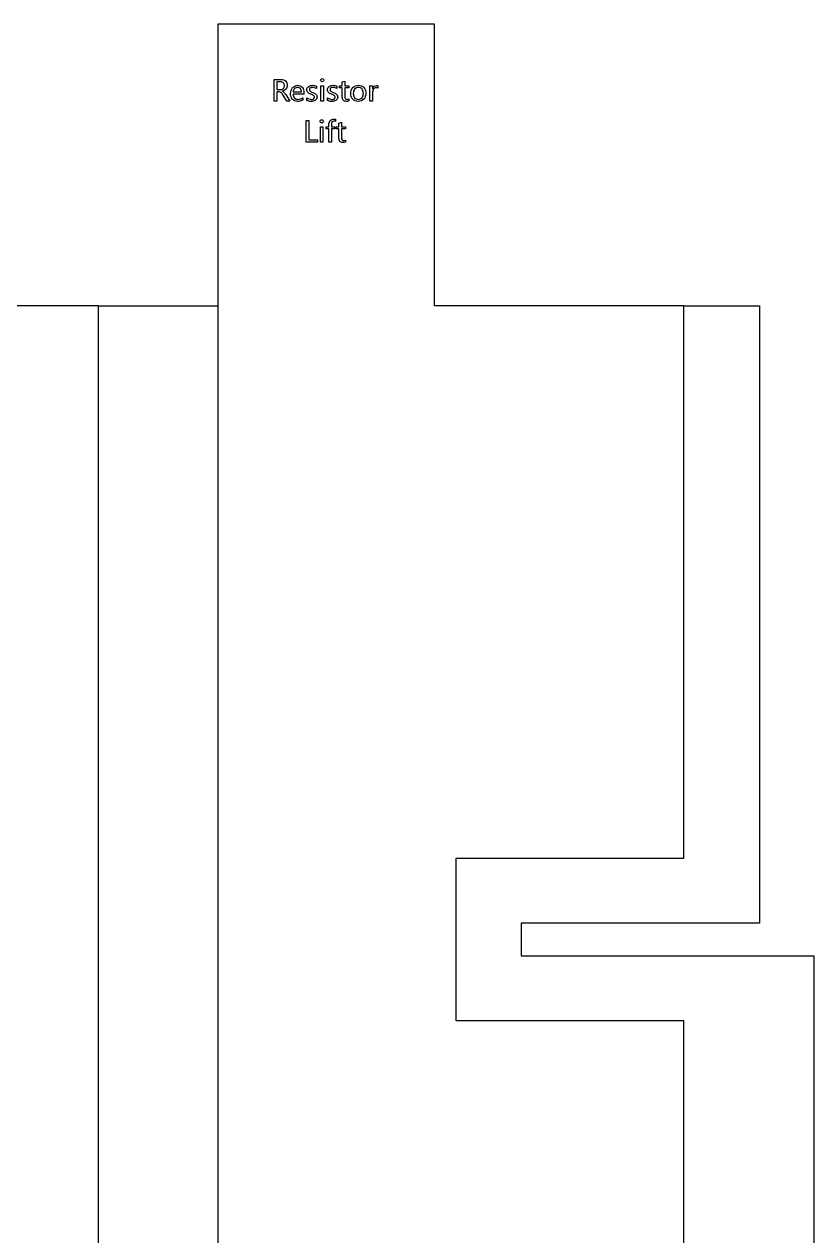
# Model space of a CAD drawing. Header units: millimetres. Extents: x 6 to 20.8, y 5.4 to 14.8.
# Drawn here: x 9.66 to 13.3, y 9.14 to 14.73 of the extents above; entities that cross this region are included whole.
import ezdxf

# ---------------------------------------------------------------- set-up
doc = ezdxf.new("R2010")
doc.units = ezdxf.units.MM
doc.layers.add('CUT', color=1, linetype='Continuous')
doc.layers.add('RASTER', color=82, linetype='Continuous')

msp = doc.modelspace()

# ---------------------------------------------------------------- linework, layer by layer
at = {"layer": 'CUT', "linetype": 'Continuous', "lineweight": 25}
for p, q in [((10.5508, 14.7314), (10.5508, 13.4314)), ((11.5508, 14.7314), (10.5508, 14.7314)), ((11.5508, 13.4314), (11.5508, 14.7314)), ((10.0008, 13.4314), (9.5508, 13.4314)), ((10.0008, 13.4314), (10.5508, 13.4314)), ((12.7008, 13.4314), (11.5508, 13.4314)), ((12.7008, 13.4314), (13.0508, 13.4314)), ((13.0508, 13.4314), (13.0508, 10.5814)), ((13.0508, 10.5814), (11.9508, 10.5814)), ((11.9508, 10.5814), (11.9508, 10.4314)), ((11.9508, 10.4314), (13.3008, 10.4314)), ((13.3008, 10.4314), (13.3008, 8.4314))]:
    msp.add_line(p, q, dxfattribs=at)
at = {"layer": 'RASTER', "linetype": 'Continuous', "lineweight": 25}
for p, q in [((10.8115, 14.4763), (10.8414, 14.4763)), ((10.8115, 14.3763), (10.8115, 14.4763)), ((10.8393, 14.4657), (10.8232, 14.4657)), ((10.8232, 14.4657), (10.8232, 14.4295)), ((10.8232, 14.4295), (10.8391, 14.4295)), ((11.0059, 14.4462), (11.0059, 14.4346)), ((11.0267, 14.3763), (11.0267, 14.4477)), ((11.0267, 14.4477), (11.0381, 14.4477)), ((11.0381, 14.4477), (11.0381, 14.3763)), ((11.101, 14.4462), (11.101, 14.4346)), ((11.1133, 14.4477), (11.1256, 14.4477)), ((11.1133, 14.438), (11.1133, 14.4477)), ((11.1256, 14.438), (11.1133, 14.438)), ((11.1256, 14.4652), (11.137, 14.4689)), ((11.1256, 14.4477), (11.1256, 14.4652)), ((11.1256, 14.3957), (11.1256, 14.438)), ((11.137, 14.4689), (11.137, 14.4477)), ((11.137, 14.4477), (11.155, 14.4477)), ((11.137, 14.438), (11.137, 14.3977)), ((11.155, 14.438), (11.137, 14.438)), ((11.155, 14.4477), (11.155, 14.438)), ((11.2529, 14.4477), (11.2643, 14.4477)), ((11.2529, 14.3763), (11.2529, 14.4477)), ((11.2643, 14.4477), (11.2643, 14.433)), ((11.2901, 14.448), (11.2901, 14.4362)), ((10.8232, 14.3763), (10.8115, 14.3763)), ((10.8232, 14.4189), (10.8232, 14.3763)), ((10.8328, 14.4189), (10.8232, 14.4189)), ((10.8692, 14.3763), (10.8525, 14.4044)), ((10.8644, 14.4064), (10.8832, 14.3763)), ((10.8832, 14.3763), (10.8692, 14.3763)), ((10.9488, 14.4092), (10.8984, 14.4092)), ((10.8985, 14.4189), (10.9371, 14.4189)), ((10.9439, 14.3922), (10.9439, 14.3815)), ((10.9488, 14.4152), (10.9488, 14.4092)), ((10.9618, 14.3789), (10.9618, 14.3912)), ((11.0381, 14.3763), (11.0267, 14.3763)), ((11.057, 14.3789), (11.057, 14.3912)), ((11.155, 14.3868), (11.155, 14.377)), ((11.2643, 14.3763), (11.2529, 14.3763)), ((11.2643, 14.4127), (11.2643, 14.3763)), ((10.959, 14.2864), (10.9707, 14.2864)), ((10.959, 14.1864), (10.959, 14.2864)), ((10.9707, 14.2864), (10.9707, 14.197)), ((11.0636, 14.2578), (11.0636, 14.2694)), ((11.075, 14.2688), (11.075, 14.2578)), ((11.0946, 14.2924), (11.0946, 14.282)), ((11.1103, 14.2752), (11.1217, 14.2789)), ((11.1103, 14.2578), (11.1103, 14.2752)), ((11.1217, 14.2789), (11.1217, 14.2578)), ((11.0247, 14.1864), (11.0247, 14.2578)), ((11.0247, 14.2578), (11.0362, 14.2578)), ((11.0362, 14.2578), (11.0362, 14.1864)), ((11.0514, 14.2578), (11.0636, 14.2578)), ((11.0514, 14.248), (11.0514, 14.2578)), ((11.0636, 14.248), (11.0514, 14.248)), ((11.0636, 14.1864), (11.0636, 14.248)), ((11.075, 14.2578), (11.0917, 14.2578)), ((11.075, 14.248), (11.075, 14.1864)), ((11.0917, 14.248), (11.075, 14.248)), ((11.0917, 14.2578), (11.0917, 14.248)), ((11.098, 14.2578), (11.1103, 14.2578)), ((11.098, 14.248), (11.098, 14.2578)), ((11.1103, 14.248), (11.098, 14.248)), ((11.1103, 14.2058), (11.1103, 14.248)), ((11.1217, 14.2578), (11.1397, 14.2578)), ((11.1217, 14.248), (11.1217, 14.2078)), ((11.1397, 14.248), (11.1217, 14.248)), ((11.1397, 14.2578), (11.1397, 14.248)), ((11.0109, 14.1864), (10.959, 14.1864)), ((10.9707, 14.197), (11.0109, 14.197)), ((11.0109, 14.197), (11.0109, 14.1864)), ((11.0362, 14.1864), (11.0247, 14.1864)), ((11.075, 14.1864), (11.0636, 14.1864)), ((11.1397, 14.1968), (11.1397, 14.1871)), ((10.0008, 8.5228), (10.0008, 13.4314)), ((10.0008, 13.4314), (10.5508, 13.4314)), ((10.5508, 13.4314), (10.5508, 8.0314)), ((12.7008, 10.8814), (12.7008, 13.4314)), ((12.7008, 13.4314), (13.0508, 13.4314)), ((13.0508, 13.4314), (13.0508, 10.5814)), ((11.6508, 10.8814), (12.7008, 10.8814)), ((11.6508, 10.1314), (11.6508, 10.8814)), ((13.0508, 10.5814), (11.9508, 10.5814)), ((11.9508, 10.5814), (11.9508, 10.4314)), ((11.9508, 10.4314), (13.3008, 10.4314)), ((13.3008, 10.4314), (13.3008, 8.4314)), ((12.7008, 10.1314), (11.6508, 10.1314)), ((12.7008, 5.7314), (12.7008, 10.1314))]:
    msp.add_line(p, q, dxfattribs=at)
for points in [[(10.8391, 14.4295), (10.8419, 14.4296), (10.8446, 14.43), (10.8472, 14.4308)], [(10.8543, 14.4612), (10.8497, 14.4641), (10.8447, 14.4655), (10.8393, 14.4657)], [(10.8414, 14.4763), (10.8454, 14.4762), (10.8495, 14.4757), (10.8535, 14.4747)], [(10.8472, 14.4308), (10.8496, 14.4317), (10.8517, 14.433), (10.8537, 14.4346)], [(10.8535, 14.4747), (10.8569, 14.4735), (10.8601, 14.4719), (10.8631, 14.4697)], [(10.8537, 14.4346), (10.8554, 14.4364), (10.8569, 14.4384), (10.8579, 14.4407)], [(10.8595, 14.4487), (10.8591, 14.4535), (10.8575, 14.4577), (10.8543, 14.4612)], [(10.8579, 14.4407), (10.8589, 14.4433), (10.8594, 14.446), (10.8595, 14.4487)], [(10.8657, 14.4323), (10.8636, 14.4301), (10.8613, 14.4282), (10.8587, 14.4265)], [(10.8631, 14.4697), (10.8657, 14.4673), (10.8678, 14.4645), (10.8695, 14.4614)], [(10.8702, 14.4401), (10.869, 14.4373), (10.8676, 14.4347), (10.8657, 14.4323)], [(10.8695, 14.4614), (10.8709, 14.4576), (10.8716, 14.4537), (10.8718, 14.4497)], [(10.8718, 14.4497), (10.8716, 14.4464), (10.8711, 14.4432), (10.8702, 14.4401)], [(10.8865, 14.4118), (10.8871, 14.4217), (10.8902, 14.4308), (10.896, 14.4389)], [(10.896, 14.4389), (10.9026, 14.445), (10.9105, 14.4485), (10.9195, 14.4494)], [(10.9055, 14.434), (10.9019, 14.4295), (10.8996, 14.4245), (10.8985, 14.4189)], [(10.9192, 14.4398), (10.9141, 14.4393), (10.9095, 14.4374), (10.9055, 14.434)], [(10.9323, 14.4343), (10.9286, 14.4376), (10.9242, 14.4394), (10.9192, 14.4398)], [(10.9195, 14.4494), (10.9277, 14.4488), (10.935, 14.4459), (10.9411, 14.4403)], [(10.9371, 14.4189), (10.9368, 14.4244), (10.9353, 14.4296), (10.9323, 14.4343)], [(10.9411, 14.4403), (10.946, 14.4327), (10.9484, 14.4243), (10.9488, 14.4152)], [(10.9619, 14.4288), (10.9621, 14.4319), (10.9628, 14.4349), (10.9642, 14.4377)], [(10.9631, 14.4216), (10.9624, 14.4239), (10.962, 14.4263), (10.9619, 14.4288)], [(10.9642, 14.4377), (10.9659, 14.4402), (10.968, 14.4423), (10.9704, 14.4441)], [(10.9704, 14.4441), (10.9731, 14.4458), (10.976, 14.4471), (10.9791, 14.4481)], [(10.9746, 14.4338), (10.9741, 14.4325), (10.9737, 14.4312), (10.9736, 14.4297)], [(10.9736, 14.4297), (10.9737, 14.4281), (10.974, 14.4266), (10.9746, 14.4251)], [(10.9775, 14.437), (10.9764, 14.4361), (10.9754, 14.435), (10.9746, 14.4338)], [(10.9819, 14.4391), (10.9804, 14.4386), (10.9789, 14.4379), (10.9775, 14.437)], [(10.9791, 14.4481), (10.9825, 14.4489), (10.9858, 14.4493), (10.9893, 14.4494)], [(10.9877, 14.4398), (10.9858, 14.4397), (10.9838, 14.4395), (10.9819, 14.4391)], [(11.0059, 14.4346), (11.0002, 14.4377), (10.9942, 14.4394), (10.9877, 14.4398)], [(10.9893, 14.4494), (10.995, 14.4492), (11.0005, 14.4482), (11.0059, 14.4462)], [(11.0252, 14.4733), (11.0253, 14.4753), (11.0261, 14.477), (11.0273, 14.4786)], [(11.0273, 14.468), (11.0261, 14.4695), (11.0253, 14.4713), (11.0252, 14.4733)], [(11.0273, 14.4786), (11.0289, 14.4798), (11.0306, 14.4806), (11.0326, 14.4807)], [(11.0326, 14.4659), (11.0306, 14.466), (11.0289, 14.4667), (11.0273, 14.468)], [(11.0326, 14.4807), (11.0346, 14.4806), (11.0363, 14.4798), (11.0379, 14.4786)], [(11.0379, 14.468), (11.0363, 14.4668), (11.0346, 14.466), (11.0326, 14.4659)], [(11.0379, 14.4786), (11.0392, 14.4771), (11.0399, 14.4753), (11.0401, 14.4733)], [(11.0401, 14.4733), (11.0399, 14.4713), (11.0392, 14.4695), (11.0379, 14.468)], [(11.0571, 14.4288), (11.0573, 14.4319), (11.058, 14.4349), (11.0594, 14.4377)], [(11.0583, 14.4216), (11.0576, 14.4239), (11.0572, 14.4263), (11.0571, 14.4288)], [(11.0594, 14.4377), (11.0611, 14.4402), (11.0631, 14.4423), (11.0655, 14.4441)], [(11.0655, 14.4441), (11.0683, 14.4458), (11.0712, 14.4471), (11.0743, 14.4481)], [(11.0698, 14.4338), (11.0692, 14.4325), (11.0689, 14.4312), (11.0688, 14.4297)], [(11.0688, 14.4297), (11.0689, 14.4281), (11.0692, 14.4266), (11.0698, 14.4251)], [(11.0727, 14.437), (11.0716, 14.4361), (11.0706, 14.435), (11.0698, 14.4338)], [(11.0771, 14.4391), (11.0756, 14.4386), (11.0741, 14.4379), (11.0727, 14.437)], [(11.0743, 14.4481), (11.0776, 14.4489), (11.081, 14.4493), (11.0844, 14.4494)], [(11.0829, 14.4398), (11.081, 14.4397), (11.079, 14.4395), (11.0771, 14.4391)], [(11.101, 14.4346), (11.0954, 14.4377), (11.0893, 14.4394), (11.0829, 14.4398)], [(11.0844, 14.4494), (11.0901, 14.4492), (11.0957, 14.4482), (11.101, 14.4462)], [(11.1643, 14.4112), (11.1648, 14.4216), (11.168, 14.431), (11.1741, 14.4393)], [(11.1741, 14.4393), (11.1819, 14.4455), (11.1908, 14.4488), (11.2007, 14.4494)], [(11.1824, 14.4323), (11.1784, 14.426), (11.1763, 14.4191), (11.176, 14.4116)], [(11.1999, 14.4398), (11.1932, 14.4393), (11.1874, 14.4368), (11.1824, 14.4323)], [(11.2169, 14.4325), (11.2121, 14.437), (11.2064, 14.4393), (11.1999, 14.4398)], [(11.2007, 14.4494), (11.2101, 14.4488), (11.2184, 14.4456), (11.2256, 14.4396)], [(11.2229, 14.4119), (11.2226, 14.4193), (11.2207, 14.4262), (11.2169, 14.4325)], [(11.2256, 14.4396), (11.2313, 14.4314), (11.2341, 14.4223), (11.2346, 14.4123)], [(11.2692, 14.4316), (11.2661, 14.4257), (11.2645, 14.4194), (11.2643, 14.4127)], [(11.2646, 14.433), (11.2662, 14.4375), (11.2687, 14.4414), (11.272, 14.4448)], [(11.2814, 14.4385), (11.2765, 14.4378), (11.2724, 14.4354), (11.2692, 14.4316)], [(11.272, 14.4448), (11.2754, 14.4472), (11.2791, 14.4486), (11.2833, 14.449)], [(11.2901, 14.4362), (11.2874, 14.4377), (11.2845, 14.4384), (11.2814, 14.4385)], [(11.2833, 14.449), (11.2856, 14.449), (11.2879, 14.4487), (11.2901, 14.448)], [(10.8387, 14.4181), (10.8368, 14.4186), (10.8348, 14.4188), (10.8328, 14.4189)], [(10.8436, 14.4155), (10.8421, 14.4166), (10.8405, 14.4174), (10.8387, 14.4181)], [(10.848, 14.411), (10.8467, 14.4127), (10.8452, 14.4142), (10.8436, 14.4155)], [(10.8525, 14.4044), (10.8511, 14.4067), (10.8496, 14.4089), (10.848, 14.411)], [(10.8587, 14.4265), (10.8558, 14.4249), (10.8528, 14.4237), (10.8496, 14.4228)], [(10.8496, 14.4225), (10.8511, 14.4218), (10.8526, 14.4209), (10.8539, 14.42)], [(10.8539, 14.42), (10.8552, 14.4189), (10.8564, 14.4178), (10.8575, 14.4166)], [(10.8575, 14.4166), (10.8586, 14.4151), (10.8597, 14.4137), (10.8608, 14.4121)], [(10.8608, 14.4121), (10.862, 14.4102), (10.8632, 14.4083), (10.8644, 14.4064)], [(10.8952, 14.3844), (10.8897, 14.3926), (10.887, 14.4018), (10.8865, 14.4118)], [(10.919, 14.3747), (10.9099, 14.3753), (10.902, 14.3785), (10.8952, 14.3844)], [(10.8984, 14.4092), (10.8988, 14.4024), (10.9009, 14.3963), (10.9048, 14.3908)], [(10.9048, 14.3908), (10.9097, 14.3868), (10.9154, 14.3847), (10.9217, 14.3843)], [(10.9439, 14.3815), (10.9361, 14.3772), (10.9278, 14.375), (10.919, 14.3747)], [(10.9217, 14.3843), (10.9298, 14.385), (10.9371, 14.3877), (10.9439, 14.3922)], [(10.9618, 14.3912), (10.9681, 14.3872), (10.9749, 14.3849), (10.9824, 14.3843)], [(10.9809, 14.3747), (10.9743, 14.3749), (10.9679, 14.3763), (10.9618, 14.3789)], [(10.9668, 14.4161), (10.9653, 14.4178), (10.9641, 14.4196), (10.9631, 14.4216)], [(10.9728, 14.4118), (10.9706, 14.413), (10.9686, 14.4145), (10.9668, 14.4161)], [(10.9811, 14.408), (10.9783, 14.4091), (10.9755, 14.4104), (10.9728, 14.4118)], [(10.9746, 14.4251), (10.9755, 14.4238), (10.9764, 14.4227), (10.9776, 14.4217)], [(10.9776, 14.4217), (10.9791, 14.4207), (10.9807, 14.4198), (10.9824, 14.4191)], [(10.9916, 14.3759), (10.988, 14.3752), (10.9845, 14.3748), (10.9809, 14.3747)], [(10.9875, 14.4054), (10.9854, 14.4063), (10.9832, 14.4072), (10.9811, 14.408)], [(10.9824, 14.4191), (10.9845, 14.4182), (10.9866, 14.4173), (10.9887, 14.4165)], [(10.9926, 14.4027), (10.991, 14.4038), (10.9893, 14.4047), (10.9875, 14.4054)], [(10.9887, 14.4165), (10.9916, 14.4154), (10.9944, 14.4141), (10.9972, 14.4128)], [(11.0006, 14.3797), (10.9977, 14.3781), (10.9947, 14.3768), (10.9916, 14.3759)], [(10.9961, 14.3992), (10.9951, 14.4005), (10.994, 14.4017), (10.9926, 14.4027)], [(10.9974, 14.3943), (10.9973, 14.396), (10.9969, 14.3977), (10.9961, 14.3992)], [(10.9972, 14.4128), (10.9995, 14.4115), (11.0016, 14.4101), (11.0036, 14.4084)], [(11.0068, 14.3862), (11.0051, 14.3837), (11.003, 14.3816), (11.0006, 14.3797)], [(11.0036, 14.4084), (11.0053, 14.4068), (11.0066, 14.405), (11.0077, 14.4029)], [(11.0091, 14.3954), (11.009, 14.3922), (11.0082, 14.3891), (11.0068, 14.3862)], [(11.0077, 14.4029), (11.0086, 14.4005), (11.009, 14.398), (11.0091, 14.3954)], [(11.057, 14.3912), (11.0633, 14.3872), (11.0701, 14.3849), (11.0775, 14.3843)], [(11.0761, 14.3747), (11.0694, 14.3749), (11.0631, 14.3763), (11.057, 14.3789)], [(11.062, 14.4161), (11.0605, 14.4178), (11.0593, 14.4196), (11.0583, 14.4216)], [(11.068, 14.4118), (11.0658, 14.413), (11.0638, 14.4145), (11.062, 14.4161)], [(11.0763, 14.408), (11.0735, 14.4091), (11.0707, 14.4104), (11.068, 14.4118)], [(11.0698, 14.4251), (11.0706, 14.4238), (11.0716, 14.4227), (11.0728, 14.4217)], [(11.0728, 14.4217), (11.0743, 14.4207), (11.0759, 14.4198), (11.0775, 14.4191)], [(11.0867, 14.3759), (11.0832, 14.3752), (11.0797, 14.3748), (11.0761, 14.3747)], [(11.0827, 14.4054), (11.0805, 14.4063), (11.0784, 14.4072), (11.0763, 14.408)], [(11.0775, 14.4191), (11.0796, 14.4182), (11.0818, 14.4173), (11.0839, 14.4165)], [(11.0878, 14.4027), (11.0862, 14.4038), (11.0845, 14.4047), (11.0827, 14.4054)], [(11.0839, 14.4165), (11.0868, 14.4154), (11.0896, 14.4141), (11.0924, 14.4128)], [(11.0957, 14.3797), (11.0929, 14.3781), (11.0899, 14.3768), (11.0867, 14.3759)], [(11.0913, 14.3992), (11.0903, 14.4005), (11.0892, 14.4017), (11.0878, 14.4027)], [(11.0926, 14.3943), (11.0925, 14.396), (11.0921, 14.3977), (11.0913, 14.3992)], [(11.0924, 14.4128), (11.0947, 14.4115), (11.0968, 14.4101), (11.0988, 14.4084)], [(11.102, 14.3862), (11.1003, 14.3837), (11.0982, 14.3816), (11.0957, 14.3797)], [(11.0988, 14.4084), (11.1005, 14.4068), (11.1018, 14.405), (11.1029, 14.4029)], [(11.1043, 14.3954), (11.1042, 14.3922), (11.1034, 14.3891), (11.102, 14.3862)], [(11.1029, 14.4029), (11.1038, 14.4005), (11.1042, 14.398), (11.1043, 14.3954)], [(11.137, 14.3977), (11.1371, 14.3941), (11.1378, 14.3907), (11.1395, 14.3875)], [(11.1395, 14.3875), (11.1418, 14.3855), (11.1445, 14.3845), (11.1476, 14.3844)], [(11.155, 14.377), (11.1516, 14.3756), (11.148, 14.3749), (11.1443, 14.3748)], [(11.1476, 14.3844), (11.1502, 14.3846), (11.1527, 14.3854), (11.155, 14.3868)], [(11.1737, 14.3847), (11.1679, 14.3925), (11.1649, 14.4014), (11.1643, 14.4112)], [(11.199, 14.3747), (11.1895, 14.3753), (11.1811, 14.3786), (11.1737, 14.3847)], [(11.176, 14.4116), (11.1764, 14.4043), (11.1784, 14.3976), (11.1825, 14.3916)], [(11.1825, 14.3916), (11.1874, 14.3872), (11.1932, 14.3848), (11.1999, 14.3843)], [(11.2249, 14.3849), (11.2174, 14.3787), (11.2088, 14.3753), (11.199, 14.3747)], [(11.1999, 14.3843), (11.2064, 14.3847), (11.2121, 14.3871), (11.2169, 14.3915)], [(11.2169, 14.3915), (11.2207, 14.3977), (11.2226, 14.4045), (11.2229, 14.4119)], [(11.2346, 14.4123), (11.234, 14.4022), (11.2309, 14.3931), (11.2249, 14.3849)], [(11.0232, 14.2833), (11.0234, 14.2853), (11.0241, 14.2871), (11.0253, 14.2886)], [(11.0253, 14.278), (11.0241, 14.2795), (11.0233, 14.2813), (11.0232, 14.2833)], [(11.0253, 14.2886), (11.0269, 14.2899), (11.0286, 14.2906), (11.0306, 14.2908)], [(11.0306, 14.2759), (11.0286, 14.2761), (11.0269, 14.2768), (11.0253, 14.278)], [(11.0306, 14.2908), (11.0326, 14.2906), (11.0344, 14.2899), (11.0359, 14.2886)], [(11.0359, 14.2781), (11.0344, 14.2768), (11.0326, 14.2761), (11.0306, 14.2759)], [(11.0359, 14.2886), (11.0372, 14.2871), (11.0379, 14.2853), (11.0381, 14.2833)], [(11.0381, 14.2833), (11.0379, 14.2813), (11.0372, 14.2796), (11.0359, 14.2781)], [(11.0636, 14.2694), (11.064, 14.2759), (11.0661, 14.2819), (11.0701, 14.2871)], [(11.0701, 14.2871), (11.0748, 14.291), (11.0802, 14.2931), (11.0863, 14.2936)], [(11.0863, 14.2936), (11.0891, 14.2936), (11.0919, 14.2932), (11.0946, 14.2924)], [(11.0946, 14.282), (11.0922, 14.2832), (11.0896, 14.2838), (11.087, 14.2839)], [(11.1217, 14.2078), (11.1218, 14.2042), (11.1225, 14.2007), (11.1242, 14.1975)], [(11.1242, 14.1975), (11.1265, 14.1955), (11.1292, 14.1946), (11.1323, 14.1945)], [(11.1397, 14.1871), (11.1363, 14.1856), (11.1327, 14.1849), (11.129, 14.1848)], [(11.1323, 14.1945), (11.1349, 14.1946), (11.1374, 14.1954), (11.1397, 14.1968)]]:
    msp.add_open_spline(points, degree=3, dxfattribs=at)
for points in [[(10.9824, 14.3843), (10.9861, 14.3844), (10.9899, 14.3844), (10.9951, 14.3875), (10.9963, 14.3909), (10.9974, 14.3943)], [(11.0775, 14.3843), (11.0813, 14.3844), (11.0851, 14.3844), (11.0903, 14.3875), (11.0915, 14.3909), (11.0926, 14.3943)], [(11.1443, 14.3748), (11.1386, 14.3759), (11.1329, 14.3769), (11.1268, 14.384), (11.1262, 14.3899), (11.1256, 14.3957)], [(11.087, 14.2839), (11.0831, 14.283), (11.0793, 14.2821), (11.0755, 14.2769), (11.0753, 14.2728), (11.075, 14.2688)], [(11.129, 14.1848), (11.1233, 14.1859), (11.1176, 14.187), (11.1115, 14.1941), (11.1109, 14.1999), (11.1103, 14.2058)]]:
    msp.add_open_spline(points, degree=3, knots=[0, 0, 0, 0, 0.5, 0.5, 1, 1, 1, 1], dxfattribs=at)

doc.saveas('drawing.dxf')
